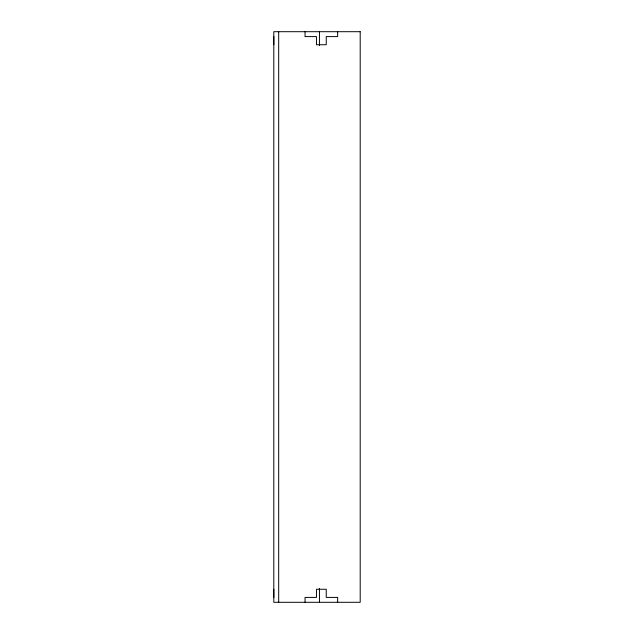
<?xml version="1.0" encoding="UTF-8"?>
<svg xmlns="http://www.w3.org/2000/svg" width="634" height="634" viewBox="0 0 634 634"><rect width="100%" height="100%" fill="white"/><g stroke="black" fill="none" stroke-linecap="round" stroke-linejoin="round"><path stroke-width="0.95" d="M273.801 597.41L273.801 589.255M273.801 44.745L273.801 36.59M337.653 31.7L337.653 36.59L326.241 36.59L326.241 44.745L316.461 44.745L316.461 36.59L305.049 36.59L305.049 31.7M337.653 602.3L337.653 597.41L326.241 597.41L326.241 589.255L316.461 589.255L316.461 597.41L305.049 597.41L305.049 602.3M319.449 31.7L319.449 45.569M319.449 588.431L319.449 602.3M278.691 31.7L278.691 602.3M360.199 31.7L273.801 31.7L273.801 602.3L360.199 602.3L360.199 31.7"/></g></svg>
